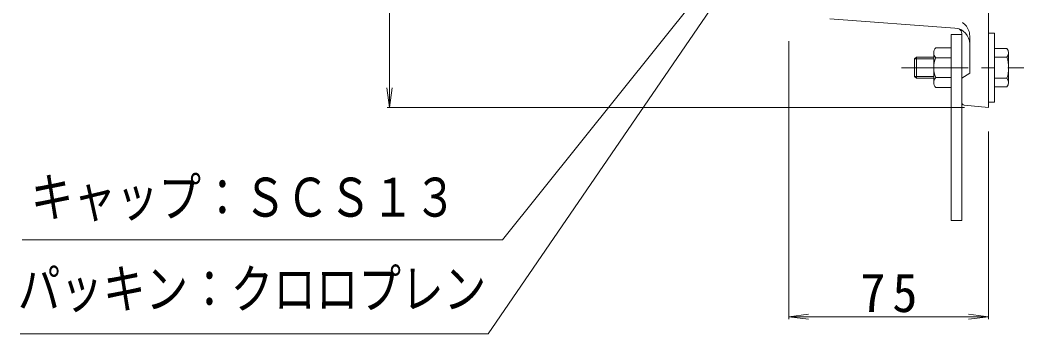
# Model space of a CAD drawing. Units: millimetres, scale not verified. Extents: x -961 to 843, y -686 to 688.
# Drawn here: x 133.9 to 511, y -381 to -263 of the extents above; entities that cross this region are included whole.
import ezdxf
from ezdxf.enums import TextEntityAlignment as Align

# ---------------------------------------------------------------- set-up
doc = ezdxf.new("R2010")
doc.units = ezdxf.units.MM
doc.header["$LTSCALE"] = 5
doc.linetypes.add('CHAIN1', pattern=[8, 5, -1, 1, -1])
doc.linetypes.add('DASHED1', pattern=[1.8, 1.2, -0.6])
for name, color, linetype, lineweight in [('0-0_通り芯', 2, 'Continuous', 9), ('0-3_建具', 7, 'Continuous', 9), ('0-E', 7, 'Continuous', 9), ('0-F', 7, 'Continuous', 9)]:
    doc.layers.add(name, color=color, linetype=linetype, lineweight=lineweight)
doc.styles.add('ＭＳ ゴシック', font='')
doc.styles.get('ＭＳ ゴシック').set_extended_font_data('MS Gothic')

msp = doc.modelspace()

# ---------------------------------------------------------------- linework, layer by layer
at = {"layer": '0-0_通り芯'}
for p, q in [((497.678, -295.896), (497.678, 314.104)), ((438.178, -262.457), (485.128, -265.987)), ((487.678, -268.034), (487.678, -293.991)), ((497.678, -267.896), (499.978, -267.896)), ((499.978, -293.896), (499.978, -267.896)), ((490.678, -271.97), (490.678, -282.896)), ((504.668, -276.896), (499.978, -276.896)), ((487.678, -284.896), (490.678, -282.896)), ((504.668, -284.896), (499.978, -284.896)), ((497.678, -293.896), (499.978, -293.896)), ((488.578, -294.986), (497.678, -295.896))]:
    msp.add_line(p, q, dxfattribs=at)
at = {"layer": '0-0_通り芯', "linetype": 'DASHED1'}
msp.add_line((490.678, -268.962), (490.678, -271.97), dxfattribs=at)
at = {"layer": '0-0_通り芯', "color": 4, "linetype": 'CHAIN1'}
msp.add_line((465.041, -280.896), (511.037, -280.896), dxfattribs=at)
at = {"layer": '0-0_通り芯', "linetype": 'DASHED1'}
msp.add_arc((484.678, -268.962), 6, 0, 85.7001, dxfattribs=at)
at = {"layer": '0-0_通り芯'}
for centre, radius, start, end in [((484.678, -271.97), 6, 0, 85.7001), ((485.678, -268.034), 2, 0, 58.4147), ((488.678, -293.991), 1, 180, 264.2887)]:
    msp.add_arc(centre, radius, start, end, dxfattribs=at)
at = {"layer": '0-3_建具', "color": 4}
for p, q in [((483.678, -268.396), (483.678, -338.396)), ((483.678, -268.396), (487.678, -268.396)), ((487.678, -268.396), (487.678, -338.396)), ((483.678, -338.396), (487.678, -338.396))]:
    msp.add_line(p, q, dxfattribs=at)
at = {"layer": '0-3_建具', "color": 2}
for p, q in [((477.177, -275.272), (477.177, -286.519)), ((477.899, -273.396), (483.677, -273.396)), ((483.677, -273.396), (483.677, -288.396)), ((499.978, -273.706), (499.978, -288.086)), ((504.668, -273.706), (499.978, -273.706)), ((477.177, -277.573), (469.978, -277.573)), ((470.654, -276.896), (470.654, -284.896)), ((477.177, -276.896), (470.654, -276.896)), ((477.899, -277.149), (483.677, -277.149)), ((505.278, -275.301), (505.278, -286.491)), ((477.177, -284.219), (469.978, -284.219)), ((477.177, -284.896), (470.654, -284.896)), ((477.899, -284.643), (483.677, -284.643)), ((477.899, -288.396), (483.677, -288.396)), ((504.668, -288.086), (499.978, -288.086))]:
    msp.add_line(p, q, dxfattribs=at)
msp.add_lwpolyline([(470.654, -284.896), (469.978, -284.219), (469.978, -277.573), (470.654, -276.896)], dxfattribs=at)
for centre, radius, start, end in [((479.978, -275.272), 2.8, 137.92537, 222.07443), ((502.888, -275.301), 2.39, 318.13611, 41.86389), ((487.267, -280.896), 10.089, 158.19786, 201.80214), ((491.86, -280.896), 13.418, 342.6564, 17.3436), ((479.978, -286.519), 2.8, 137.92572, 222.07428), ((502.888, -286.491), 2.39, 318.13611, 41.86389)]:
    msp.add_arc(centre, radius, start, end, dxfattribs=at)
at = {"layer": '0-E'}
for p, q in [((315.094, -345.645), (422.678, -211.327)), ((309.733, -381.028), (422.678, -215.962)), ((315.094, -345.645), (134.676, -345.645)), ((309.733, -381.028), (133.927, -381.028))]:
    msp.add_line(p, q, dxfattribs=at)
at = {"layer": '0-F'}
for p, q in [((272.713, -295.896), (272.713, 314.104)), ((422.678, -270.896), (422.678, -375.434)), ((272.713, -295.896), (271.734, -288.46)), ((272.713, -295.896), (273.692, -288.46)), ((488.678, -295.896), (271.813, -295.896)), ((497.678, -304.896), (497.678, -375.434)), ((422.678, -374.534), (430.114, -373.555)), ((422.678, -374.534), (497.678, -374.534)), ((422.678, -374.534), (430.114, -375.513)), ((497.678, -374.534), (490.242, -373.555)), ((497.678, -374.534), (490.242, -375.513))]:
    msp.add_line(p, q, dxfattribs=at)

# ---------------------------------------------------------------- texts
at = {"layer": '0-E', "color": 6, "style": 'ＭＳ ゴシック', "width": 0.8}
for s, p in [('キャップ：ＳＣＳ１３', (137.941, -341.319)), ('パッキン：クロロプレン', (133.066, -375.763))]:
    msp.add_text(s, height=14.66, dxfattribs=at).set_placement(p, align=Align.BOTTOM_LEFT)
at = {"layer": '0-F', "color": 2, "insert": (449.553, -373.034), "char_height": 14.66, "attachment_point": 7, "style": 'ＭＳ ゴシック'}
msp.add_mtext('\\T1.27;\\W0.95;75', dxfattribs=at)

doc.saveas('drawing.dxf')
